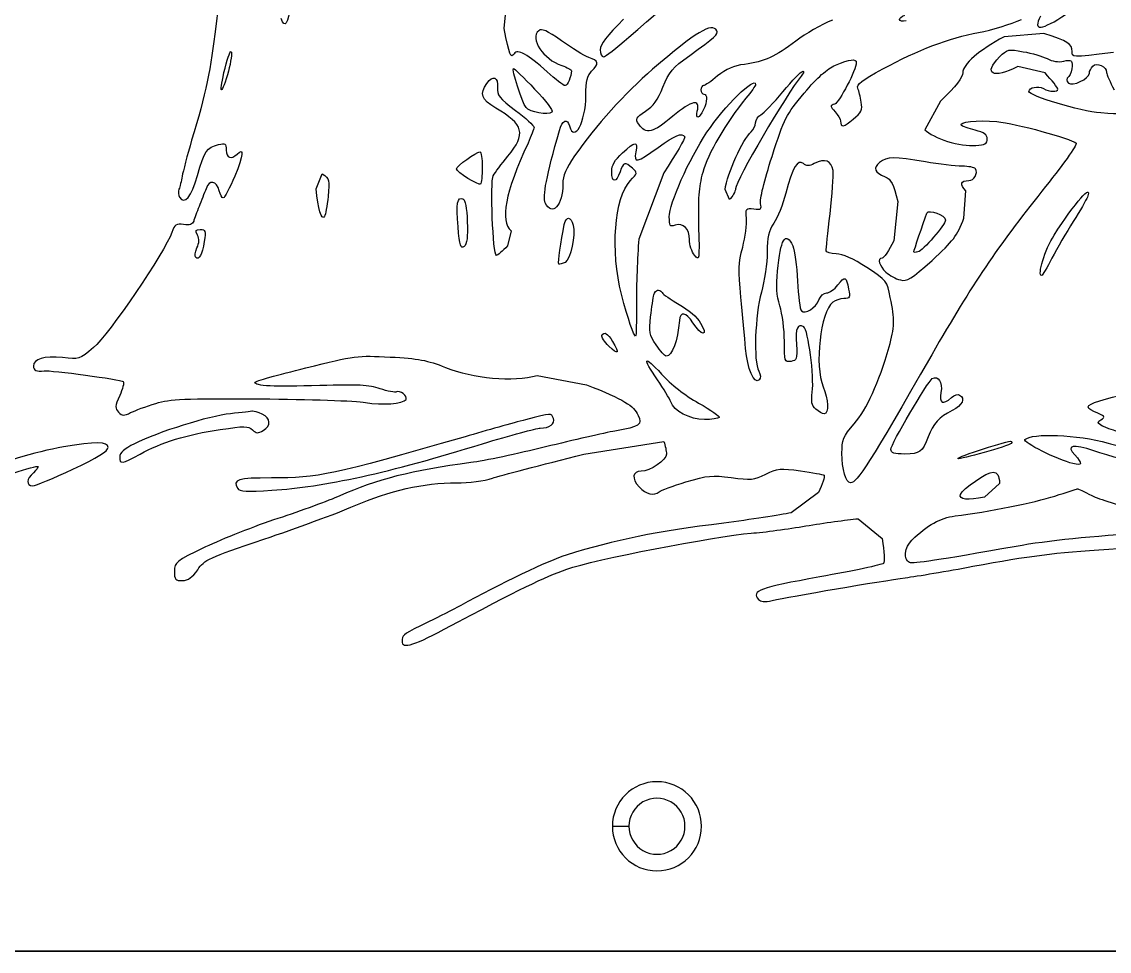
# Model space of a CAD drawing. Header units: centimetres. Extents: x 0 to 20, y 0 to 12.6.
# Drawn here: x 4.371 to 8.638, y 0.013 to 3.659 of the extents above; entities that cross this region are included whole.
import ezdxf

# ---------------------------------------------------------------- set-up
doc = ezdxf.new("R2010")
doc.units = ezdxf.units.CM
doc.layers.add('Part__Feature002', color=7, linetype='CONTINUOUS')
doc.layers.add('Sketch001', color=7, linetype='CONTINUOUS')

msp = doc.modelspace()

# ---------------------------------------------------------------- linework, layer by layer
at = {"layer": 'Part__Feature002', "color": 7}
for points in [[(6.688349, 0.503502), (6.753357, 0.503502)], [(6.688349, 0.503502), (6.753357, 0.503502)], [(0.75407, 0.013229), (19.293973, 0.013229)], [(0.75407, 0.013229), (0.75407, 0.013229), (19.293973, 0.013229)], [(19.293973, 0.013229), (0.75407, 0.013229)], [(19.293973, 0.013229), (0.75407, 0.013229)]]:
    msp.add_lwpolyline(points, dxfattribs=at)
for points in [[(6.753357, 0.503502)], [(6.753357, 0.503502)], [(6.973355, 0.503407)], [(6.973355, 0.503407)], [(6.973355, 0.503407)], [(6.973355, 0.503407)], [(7.038355, 0.503407)], [(7.038355, 0.503407)]]:
    msp.add_lwpolyline(points, close=True, dxfattribs=at)
for points in [[(6.863355, 0.67824), (6.766771, 0.67824), (6.688447, 0.599992), (6.688355, 0.503407)], [(6.863355, 0.67824), (6.766771, 0.67824), (6.688447, 0.599992), (6.688355, 0.503407)], [(7.038355, 0.503407), (7.038263, 0.599992), (6.95994, 0.67824), (6.863355, 0.67824)], [(7.038355, 0.503407), (7.038263, 0.599992), (6.95994, 0.67824), (6.863355, 0.67824)], [(6.808355, 0.59867), (6.774321, 0.57902), (6.753355, 0.542706), (6.753355, 0.503407)], [(6.808355, 0.59867), (6.774321, 0.57902), (6.753355, 0.542706), (6.753355, 0.503407)], [(6.808355, 0.59867), (6.774321, 0.57902), (6.753355, 0.542706), (6.753355, 0.503407)], [(6.808355, 0.59867), (6.774321, 0.57902), (6.753355, 0.542706), (6.753355, 0.503407)], [(6.918355, 0.59867), (6.884321, 0.61832), (6.842389, 0.61832), (6.808355, 0.59867)], [(6.918355, 0.59867), (6.884321, 0.61832), (6.842389, 0.61832), (6.808355, 0.59867)], [(6.918355, 0.59867), (6.884321, 0.61832), (6.842389, 0.61832), (6.808355, 0.59867)], [(6.918355, 0.59867), (6.884321, 0.61832), (6.842389, 0.61832), (6.808355, 0.59867)], [(6.973355, 0.503407), (6.973355, 0.542706), (6.952389, 0.57902), (6.918355, 0.59867)], [(6.973355, 0.503407), (6.973355, 0.542706), (6.952389, 0.57902), (6.918355, 0.59867)], [(6.973355, 0.503407), (6.973355, 0.542706), (6.952389, 0.57902), (6.918355, 0.59867)], [(6.973355, 0.503407), (6.973355, 0.542706), (6.952389, 0.57902), (6.918355, 0.59867)], [(6.688355, 0.503407), (6.688447, 0.406822), (6.766771, 0.328574), (6.863355, 0.328574)], [(6.688355, 0.503407), (6.688447, 0.406822), (6.766771, 0.328574), (6.863355, 0.328574)], [(6.753355, 0.503407), (6.753355, 0.464108), (6.774321, 0.427794), (6.808355, 0.408144)], [(6.753355, 0.503407), (6.753355, 0.464108), (6.774321, 0.427794), (6.808355, 0.408144)], [(6.753355, 0.503407), (6.753355, 0.464108), (6.774321, 0.427794), (6.808355, 0.408144)], [(6.753355, 0.503407), (6.753355, 0.464108), (6.774321, 0.427794), (6.808355, 0.408144)], [(6.863355, 0.328574), (6.95994, 0.328574), (7.038263, 0.406822), (7.038355, 0.503407)], [(6.863355, 0.328574), (6.95994, 0.328574), (7.038263, 0.406822), (7.038355, 0.503407)], [(6.918355, 0.408144), (6.952389, 0.427794), (6.973355, 0.464108), (6.973355, 0.503407)], [(6.918355, 0.408144), (6.952389, 0.427794), (6.973355, 0.464108), (6.973355, 0.503407)], [(6.918355, 0.408144), (6.952389, 0.427794), (6.973355, 0.464108), (6.973355, 0.503407)], [(6.918355, 0.408144), (6.952389, 0.427794), (6.973355, 0.464108), (6.973355, 0.503407)], [(6.808355, 0.408144), (6.842389, 0.388495), (6.884321, 0.388495), (6.918355, 0.408144)], [(6.808355, 0.408144), (6.842389, 0.388495), (6.884321, 0.388495), (6.918355, 0.408144)], [(6.808355, 0.408144), (6.842389, 0.388495), (6.884321, 0.388495), (6.918355, 0.408144)], [(6.808355, 0.408144), (6.842389, 0.388495), (6.884321, 0.388495), (6.918355, 0.408144)]]:
    msp.add_open_spline(points, degree=3, dxfattribs=at)
at = {"layer": 'Sketch001', "color": 7}
for points in [[(6.263794, 3.633179), (6.280727, 3.807027)], [(8.38159, 3.612859), (8.225803, 3.600441)], [(8.386105, 3.458201), (8.278861, 3.483036)], [(7.976319, 3.34757), (7.91423, 3.23581)], [(5.52663, 3.004386), (5.550336, 3.06309)], [(6.890327, 3.066476), (6.792114, 2.806833)], [(7.147714, 2.96149), (7.130781, 3.001)], [(8.067759, 2.88924), (8.075661, 2.995356)], [(7.808114, 2.953586), (7.79231, 2.800059)], [(6.290887, 2.83844), (6.277341, 2.779739)], [(6.393616, 2.271739), (6.586656, 2.235613)], [(6.576496, 1.963553), (6.890327, 2.012093)], [(8.207741, 1.848406), (8.14791, 1.794219)], [(7.496541, 1.81228), (7.389296, 1.733259)], [(7.652327, 1.709553), (7.747154, 1.631659)]]:
    msp.add_lwpolyline(points, dxfattribs=at)
for points in [[(5.185705, 3.944752), (5.169901, 3.913143), (5.154096, 3.822832), (5.132647, 3.639952)], [(6.752603, 3.598183), (6.939999, 3.765259), (7.129652, 3.905241), (7.169163, 3.905241)], [(5.426158, 3.728005), (5.41487, 3.648983), (5.403581, 3.63205), (5.388905, 3.671561)], [(7.840852, 3.66253), (7.809243, 3.655756), (7.805856, 3.674947), (7.836336, 3.685107)], [(8.368043, 3.680592), (8.336434, 3.620761), (8.37143, 3.624147), (8.469643, 3.689623)], [(5.132647, 3.639952), (5.113456, 3.476263), (5.093136, 3.375792), (5.037821, 3.19404)], [(6.303305, 3.533836), (6.289758, 3.512387), (6.284114, 3.528192), (6.263794, 3.633179)], [(6.488443, 3.584636), (6.431998, 3.624147), (6.41055, 3.634307), (6.399261, 3.624147)], [(6.732283, 3.669303), (6.666807, 3.603827), (6.640843, 3.569961), (6.640843, 3.549641)], [(7.098043, 3.624147), (7.077723, 3.656885), (7.019021, 3.620761), (6.846301, 3.472876)], [(7.551856, 3.665916), (7.510087, 3.648983), (7.444612, 3.61173), (7.408487, 3.583507)], [(8.125332, 3.617374), (8.177261, 3.626405), (8.251768, 3.650112), (8.293536, 3.668174)], [(6.399261, 3.624147), (6.363136, 3.593667), (6.417323, 3.511259), (6.489572, 3.487552)], [(6.595687, 3.519161), (6.577625, 3.525934), (6.529083, 3.555285), (6.488443, 3.584636)], [(6.653261, 3.521419), (6.660034, 3.521419), (6.70519, 3.556414), (6.752603, 3.598183)], [(6.991927, 3.527063), (7.09127, 3.598183), (7.105945, 3.610601), (7.098043, 3.624147)], [(7.749412, 3.474005), (7.887136, 3.548512), (8.010185, 3.595925), (8.125332, 3.617374)], [(8.225803, 3.600441), (8.126461, 3.547383), (8.063243, 3.492067), (8.063243, 3.45933)], [(8.492221, 3.542867), (8.492221, 3.572219), (8.475288, 3.582379), (8.38159, 3.612859)], [(5.168772, 3.477392), (5.180061, 3.523676), (5.19135, 3.55077), (5.193607, 3.539481)], [(6.433127, 3.462716), (6.356363, 3.531579), (6.315723, 3.554156), (6.303305, 3.533836)], [(6.640843, 3.549641), (6.640843, 3.533836), (6.646487, 3.521419), (6.653261, 3.521419)], [(7.408487, 3.583507), (7.328336, 3.522547), (7.285439, 3.503356), (7.206416, 3.492067)], [(8.207741, 3.521419), (8.238221, 3.551899), (8.242736, 3.553027), (8.30031, 3.541739)], [(8.30031, 3.541739), (8.334176, 3.536094), (8.375945, 3.523676), (8.394008, 3.514645)], [(8.654781, 3.538352), (8.484319, 3.518032), (8.492221, 3.518032), (8.492221, 3.542867)], [(5.193607, 3.539481), (5.195864, 3.527063), (5.189092, 3.487552), (5.177803, 3.451427)], [(6.606976, 3.464974), (6.637456, 3.495454), (6.635198, 3.505614), (6.595687, 3.519161)], [(6.886941, 3.402885), (6.910647, 3.462716), (6.923065, 3.477392), (6.991927, 3.527063)], [(7.645554, 3.498841), (7.645554, 3.470619), (7.57895, 3.344183), (7.560887, 3.336281)], [(7.564274, 3.488681), (7.61959, 3.512387), (7.645554, 3.515774), (7.645554, 3.498841)], [(8.278861, 3.483036), (8.181776, 3.433365), (8.141136, 3.454814), (8.207741, 3.521419)], [(8.394008, 3.514645), (8.414328, 3.503356), (8.439163, 3.49997), (8.459483, 3.504485)], [(8.459483, 3.504485), (8.488834, 3.511259), (8.492221, 3.509001), (8.492221, 3.485294)], [(8.573501, 3.485294), (8.589305, 3.501099), (8.627688, 3.483037), (8.627688, 3.460459)], [(5.177803, 3.451427), (5.15071, 3.361116), (5.145065, 3.376921), (5.168772, 3.477392)], [(6.34959, 3.322734), (6.334914, 3.340796), (6.290887, 3.476263), (6.299918, 3.476263)], [(6.299918, 3.476263), (6.303305, 3.476263), (6.341687, 3.440139), (6.383456, 3.394983)], [(6.503118, 3.40853), (6.496345, 3.40853), (6.464736, 3.432236), (6.433127, 3.462716)], [(6.489572, 3.487552), (6.511021, 3.480779), (6.527954, 3.470619), (6.527954, 3.467232)], [(6.527954, 3.467232), (6.526824, 3.443525), (6.51215, 3.40853), (6.503118, 3.40853)], [(6.846301, 3.472876), (6.739056, 3.379179), (6.622781, 3.251613), (6.540372, 3.13308)], [(6.584398, 3.369019), (6.584398, 3.427721), (6.588914, 3.446912), (6.606976, 3.464974)], [(7.206416, 3.492067), (7.163519, 3.486423), (7.135296, 3.474005), (7.10143, 3.446912)], [(7.357687, 3.384823), (7.394941, 3.42885), (7.428807, 3.464974), (7.435581, 3.464974)], [(7.435581, 3.464974), (7.441225, 3.464974), (7.437838, 3.455943), (7.428807, 3.445783)], [(7.441225, 3.379179), (7.493154, 3.441267), (7.530407, 3.474005), (7.564274, 3.488681)], [(7.651199, 3.39837), (7.645554, 3.413045), (7.667003, 3.429979), (7.749412, 3.474005)], [(8.063243, 3.45933), (8.063243, 3.441267), (8.03615, 3.406272), (7.976319, 3.34757)], [(8.435776, 3.394983), (8.435776, 3.400627), (8.413199, 3.42885), (8.386105, 3.458201)], [(8.477545, 3.41869), (8.492221, 3.404014), (8.559954, 3.435623), (8.559954, 3.457072)], [(8.492221, 3.485294), (8.492221, 3.470619), (8.486576, 3.452556), (8.478674, 3.444654)], [(8.559954, 3.457072), (8.559954, 3.464974), (8.565599, 3.477392), (8.573501, 3.485294)], [(8.627688, 3.460459), (8.627688, 3.452556), (8.641234, 3.422076), (8.657039, 3.392725)], [(6.231056, 3.320476), (6.173483, 3.354343), (6.16671, 3.375792), (6.196061, 3.417561)], [(6.196061, 3.417561), (6.219767, 3.451427), (6.241216, 3.442396), (6.23783, 3.400627)], [(7.10143, 3.446912), (7.076594, 3.425463), (7.051759, 3.40853), (7.046114, 3.40853)], [(7.059661, 3.22565), (7.126265, 3.32725), (7.250443, 3.448041), (7.250443, 3.413045)], [(7.428807, 3.445783), (7.374621, 3.380307), (7.171421, 3.033739), (7.171421, 3.004386)], [(8.478674, 3.444654), (8.468514, 3.434494), (8.468514, 3.427721), (8.477544, 3.41869)], [(6.23783, 3.400627), (6.235573, 3.371276), (6.244603, 3.359987), (6.307821, 3.311445)], [(6.383456, 3.394983), (6.429741, 3.34757), (6.456834, 3.310316), (6.45119, 3.304672)], [(6.818079, 3.308059), (6.849687, 3.328379), (6.866621, 3.352085), (6.886941, 3.402885)], [(7.046114, 3.40853), (7.04047, 3.40853), (7.035954, 3.400627), (7.035954, 3.391596)], [(7.035954, 3.391596), (7.035954, 3.382565), (7.041599, 3.374663), (7.047243, 3.374663)], [(7.047243, 3.374663), (7.061919, 3.374663), (7.061919, 3.348699), (7.044986, 3.312574)], [(7.250443, 3.413045), (7.250443, 3.40853), (7.23351, 3.384823), (7.212061, 3.358859)], [(7.270763, 3.294512), (7.282052, 3.300156), (7.321563, 3.341925), (7.357687, 3.384823)], [(7.31479, 3.130823), (7.363332, 3.282094), (7.370105, 3.294512), (7.441225, 3.379179)], [(7.664745, 3.344183), (7.661359, 3.364503), (7.655714, 3.38821), (7.651199, 3.39837)], [(8.322888, 3.385952), (8.322888, 3.401756), (8.357883, 3.40853), (8.379332, 3.397241)], [(8.60511, 3.301285), (8.522701, 3.308059), (8.322888, 3.36789), (8.322888, 3.385952)], [(8.379332, 3.397241), (8.404168, 3.383694), (8.435776, 3.382565), (8.435776, 3.394984)], [(6.520052, 3.250486), (6.538114, 3.181623), (6.584398, 3.26629), (6.584398, 3.369019)], [(7.021279, 3.308059), (7.034825, 3.358859), (6.99983, 3.350956), (6.925323, 3.288867)], [(7.212061, 3.358859), (7.134167, 3.262903), (7.063047, 3.140983), (7.042727, 3.067606)], [(7.560887, 3.336281), (7.541696, 3.329507), (7.541696, 3.328379), (7.562017, 3.305801)], [(7.633136, 3.27645), (7.665874, 3.303543), (7.67039, 3.313703), (7.664745, 3.344183)], [(8.729288, 3.328379), (8.690905, 3.295641), (8.687519, 3.294512), (8.60511, 3.301285)], [(6.27847, 3.131953), (6.350718, 3.220006), (6.341687, 3.25613), (6.231056, 3.320476)], [(6.307821, 3.311445), (6.348461, 3.282094), (6.381198, 3.251613), (6.381198, 3.24484)], [(6.45119, 3.304672), (6.437643, 3.291125), (6.363136, 3.304672), (6.34959, 3.322734)], [(6.792114, 3.257259), (6.777438, 3.278707), (6.779696, 3.282094), (6.818079, 3.308059)], [(6.925323, 3.288867), (6.848559, 3.222263), (6.819207, 3.21549), (6.792114, 3.257259)], [(7.044985, 3.312574), (7.029181, 3.278707), (7.013376, 3.275321), (7.021279, 3.308059)], [(7.250443, 3.262903), (7.250443, 3.274192), (7.259474, 3.288867), (7.270763, 3.294512)], [(7.562016, 3.305801), (7.573305, 3.293383), (7.583465, 3.27645), (7.583465, 3.269676)], [(6.381198, 3.24484), (6.381198, 3.239196), (6.36991, 3.210973), (6.357492, 3.182753)], [(6.480541, 3.232423), (6.49183, 3.273063), (6.51215, 3.282094), (6.520052, 3.250486)], [(7.232381, 3.226779), (7.242541, 3.23581), (7.250443, 3.251613), (7.250443, 3.262903)], [(7.583465, 3.269676), (7.583465, 3.243713), (7.597012, 3.24484), (7.633136, 3.27645)], [(8.057599, 3.252743), (8.044052, 3.26629), (8.120816, 3.275321), (8.196452, 3.267419)], [(8.111785, 3.233553), (8.085821, 3.240326), (8.062114, 3.248226), (8.057599, 3.252743)], [(8.196452, 3.267419), (8.270959, 3.260645), (8.488834, 3.200813), (8.508025, 3.182753)], [(6.425225, 2.949073), (6.413936, 2.973906), (6.429741, 3.05293), (6.480541, 3.232423)], [(6.86775, 3.165819), (6.935483, 3.21549), (6.961447, 3.22565), (6.972736, 3.207586)], [(6.972736, 3.207586), (6.974993, 3.203073), (6.937741, 3.138726), (6.890327, 3.066476)], [(6.911776, 2.893756), (6.911776, 2.946813), (6.987412, 3.117276), (7.059661, 3.22565)], [(7.130781, 3.001), (7.138683, 3.06309), (7.200772, 3.200813), (7.232381, 3.226779)], [(7.91423, 3.23581), (7.945839, 3.201943), (8.054212, 3.168076), (8.114043, 3.17372)], [(8.159199, 3.199686), (8.159199, 3.216619), (8.14791, 3.22452), (8.111785, 3.233553)], [(5.037821, 3.19404), (5.020887, 3.135339), (5.003954, 3.07212), (5.000567, 3.05293)], [(5.060398, 3.056316), (5.088621, 3.1534), (5.097652, 3.166946), (5.142807, 3.177106)], [(5.142807, 3.177106), (5.169901, 3.18388), (5.173287, 3.182753), (5.173287, 3.155659)], [(5.216185, 3.139853), (5.244407, 3.168076), (5.241021, 3.136466), (5.207154, 3.054059)], [(6.357492, 3.182753), (6.267181, 2.987453), (6.246861, 2.87908), (6.290887, 2.83844)], [(6.727767, 3.14437), (6.778567, 3.191783), (6.788727, 3.192913), (6.780825, 3.148886)], [(6.780825, 3.148886), (6.770665, 3.1026), (6.785341, 3.105986), (6.86775, 3.165819)], [(8.114043, 3.17372), (8.150168, 3.175969), (8.159199, 3.181623), (8.159199, 3.199686)], [(8.508025, 3.182753), (8.512541, 3.177106), (8.45271, 3.09244), (8.373688, 2.994226)], [(5.173287, 3.155659), (5.173287, 3.12405), (5.193607, 3.117276), (5.216185, 3.139853)], [(6.076398, 3.08228), (6.076398, 3.09244), (6.155421, 3.148886), (6.168967, 3.148886)], [(6.168967, 3.148886), (6.174612, 3.148886), (6.177998, 3.121793), (6.177998, 3.089053)], [(6.220896, 3.055186), (6.22767, 3.067606), (6.253634, 3.101473), (6.27847, 3.131953)], [(6.540372, 3.13308), (6.506505, 3.08341), (6.494087, 3.055186), (6.494087, 3.023579)], [(6.685998, 3.070993), (6.685998, 3.096956), (6.697287, 3.116146), (6.727767, 3.14437)], [(7.269634, 2.945686), (7.266247, 2.96036), (7.28431, 3.037126), (7.31479, 3.130823)], [(7.437839, 3.1026), (7.415261, 3.121793), (7.394941, 3.087926), (7.368976, 2.986326)], [(7.554114, 3.075506), (7.54847, 3.11389), (7.521376, 3.125179), (7.480736, 3.1026)], [(7.916488, 3.109373), (7.793439, 3.130823), (7.766345, 3.130823), (7.736994, 3.107124)], [(6.171225, 3.02245), (6.164452, 3.014546), (6.076398, 3.069863), (6.076398, 3.08228)], [(6.177998, 3.089053), (6.177998, 3.055186), (6.174612, 3.025836), (6.171225, 3.02245)], [(6.767278, 3.084539), (6.737927, 3.110503), (6.732283, 3.109373), (6.718736, 3.069863)], [(6.758247, 3.034866), (6.787598, 3.065346), (6.787598, 3.066476), (6.767278, 3.084539)], [(7.480736, 3.1026), (7.460416, 3.09244), (7.451385, 3.09244), (7.437839, 3.1026)], [(7.542825, 2.906173), (7.550727, 2.98068), (7.556372, 3.056316), (7.554114, 3.075506)], [(7.736994, 3.107116), (7.71103, 3.084539), (7.716674, 3.069863), (7.758443, 3.050673)], [(8.059856, 3.09244), (8.033892, 3.09244), (7.969545, 3.100343), (7.916488, 3.109373)], [(8.112914, 3.08228), (8.109528, 3.087926), (8.085821, 3.09244), (8.059856, 3.09244)], [(8.08695, 3.035996), (8.10727, 3.035996), (8.124203, 3.065346), (8.112914, 3.08228)], [(5.000567, 3.05293), (4.997181, 3.034866), (4.991536, 3.01116), (4.98815, 3.00213)], [(4.990407, 2.97052), (5.010727, 2.94004), (5.035563, 2.971657), (5.060398, 3.056316)], [(5.146194, 2.995356), (5.136034, 3.035996), (5.106683, 3.04164), (5.094265, 3.004386)], [(5.207154, 3.054059), (5.186834, 3.006646), (5.167643, 2.968263), (5.161998, 2.968263)], [(5.550336, 3.06309), (5.578558, 3.04277), (5.579687, 3.038253), (5.572914, 2.973906)], [(6.233314, 2.742486), (6.219767, 2.742486), (6.208478, 3.03148), (6.220896, 3.055186)], [(6.724381, 2.590086), (6.680354, 2.759419), (6.696158, 2.969393), (6.758247, 3.034866)], [(6.718736, 3.069863), (6.702932, 3.025836), (6.685998, 3.026966), (6.685998, 3.071001)], [(7.042727, 3.067606), (7.026923, 3.010033), (7.023536, 2.96149), (7.026923, 2.855373)], [(7.758443, 3.050673), (7.78215, 3.040513), (7.791181, 3.024706), (7.808114, 2.953586)], [(8.075661, 2.995356), (8.050637, 3.02245), (8.0544, 3.035996), (8.08695, 3.035996)], [(8.421101, 2.821506), (8.504639, 2.95133), (8.573501, 3.030353), (8.552052, 2.97165)], [(4.98815, 3.00213), (4.984763, 2.993099), (4.985893, 2.978423), (4.990407, 2.97052)], [(5.094265, 3.004386), (5.087492, 2.987453), (5.075074, 2.955846), (5.067172, 2.934396)], [(5.161998, 2.968263), (5.157483, 2.968263), (5.149581, 2.98068), (5.146194, 2.995356)], [(5.559367, 2.896013), (5.548078, 2.876823), (5.533403, 2.925366), (5.52663, 3.004386)], [(6.494087, 3.023579), (6.494087, 2.938913), (6.45119, 2.892626), (6.425225, 2.949073)], [(7.171421, 3.004386), (7.171421, 2.993099), (7.160132, 2.973906), (7.147714, 2.96149)], [(8.373688, 2.994226), (8.199839, 2.77748), (8.103883, 2.63524), (7.941323, 2.353019)], [(5.572914, 2.973906), (5.569527, 2.936653), (5.562754, 2.901659), (5.559367, 2.896013)], [(6.083172, 2.855373), (6.07527, 2.946813), (6.079785, 2.972779), (6.102363, 2.964876)], [(6.102363, 2.964876), (6.110265, 2.962627), (6.117038, 2.927623), (6.119296, 2.875693)], [(7.24367, 2.925366), (7.271892, 2.921979), (7.275279, 2.924228), (7.269634, 2.945686)], [(7.368976, 2.986326), (7.357687, 2.942299), (7.336239, 2.89037), (7.321563, 2.86892)], [(8.552052, 2.97165), (8.547536, 2.96036), (8.522701, 2.917463), (8.496736, 2.875693)], [(5.067172, 2.934396), (5.058141, 2.912946), (5.047981, 2.886983), (5.045723, 2.876823)], [(7.214319, 2.888113), (7.210932, 2.926493), (7.212062, 2.928753), (7.24367, 2.925366)], [(7.527021, 2.760546), (7.527021, 2.766193), (7.533794, 2.831666), (7.542825, 2.906173)], [(7.871332, 2.75716), (7.871332, 2.760546), (7.907456, 2.867793), (7.922132, 2.908433)], [(7.922132, 2.908433), (7.927776, 2.925366), (7.99551, 2.901659), (7.99551, 2.881339)], [(5.006212, 2.864406), (4.976861, 2.867793), (4.971216, 2.864406), (4.959927, 2.832796)], [(5.045723, 2.876823), (5.041207, 2.864406), (5.029918, 2.85989), (5.006212, 2.864406)], [(6.119296, 2.875693), (6.121553, 2.813606), (6.118167, 2.78764), (6.106878, 2.77748)], [(6.478283, 2.708619), (6.473767, 2.714263), (6.486185, 2.7978), (6.499732, 2.864406)], [(6.499732, 2.864406), (6.507634, 2.897143), (6.525696, 2.896013), (6.534727, 2.861019)], [(6.534727, 2.861019), (6.544887, 2.820379), (6.525696, 2.730066), (6.503118, 2.715393)], [(6.934354, 2.861019), (6.914034, 2.854246), (6.911776, 2.85877), (6.911776, 2.893756)], [(6.990799, 2.804573), (6.990799, 2.847473), (6.967092, 2.871179), (6.934354, 2.861019)], [(7.199643, 2.775223), (7.209803, 2.814733), (7.216576, 2.865533), (7.214319, 2.888113)], [(7.321563, 2.86892), (7.301243, 2.837313), (7.295599, 2.814733), (7.295599, 2.754903)], [(7.99551, 2.881339), (7.99551, 2.863276), (7.906328, 2.760546), (7.887136, 2.756033)], [(7.942452, 2.723293), (8.02599, 2.79893), (8.040665, 2.81812), (8.067759, 2.88924)], [(8.496736, 2.875693), (8.469643, 2.833926), (8.43239, 2.769579), (8.413199, 2.732326)], [(4.959927, 2.832796), (4.935092, 2.75829), (4.710443, 2.429783), (4.65287, 2.38124)], [(5.060398, 2.822636), (5.050238, 2.840699), (5.052496, 2.844086), (5.071687, 2.844086)], [(5.058141, 2.771836), (5.068301, 2.792156), (5.068301, 2.806833), (5.060398, 2.822636)], [(5.071687, 2.844086), (5.092007, 2.844086), (5.094265, 2.83957), (5.087492, 2.796673)], [(6.106878, 2.77748), (6.093332, 2.76732), (6.088816, 2.778617), (6.083172, 2.855373)], [(7.026923, 2.855373), (7.03031, 2.723293), (7.02918, 2.719906), (7.011119, 2.743613)], [(7.336239, 2.680396), (7.347527, 2.806833), (7.368976, 2.840699), (7.39607, 2.779739)], [(8.372559, 2.663463), (8.354496, 2.663463), (8.386105, 2.76732), (8.421101, 2.821506)], [(5.087492, 2.796673), (5.07959, 2.745873), (5.066043, 2.722166), (5.053625, 2.734583)], [(6.277341, 2.779739), (6.25815, 2.759419), (6.23783, 2.742486), (6.233314, 2.742486)], [(6.792114, 2.806833), (6.78647, 2.73684), (6.781954, 2.622823), (6.783083, 2.55396)], [(7.011119, 2.743613), (6.99983, 2.756033), (6.990799, 2.784253), (6.990799, 2.804573)], [(7.19287, 2.578796), (7.181581, 2.68604), (7.18271, 2.713133), (7.199643, 2.775223)], [(7.39607, 2.779739), (7.403972, 2.762806), (7.411874, 2.701846), (7.415261, 2.642013)], [(7.79231, 2.800059), (7.774247, 2.761676), (7.752799, 2.731196), (7.747154, 2.731196)], [(5.053625, 2.734583), (5.04911, 2.739099), (5.051368, 2.754903), (5.058141, 2.771836)], [(7.295599, 2.754903), (7.295599, 2.713133), (7.285439, 2.643143), (7.273021, 2.597986)], [(7.566532, 2.749259), (7.545083, 2.750397), (7.527021, 2.754903), (7.527021, 2.760546)], [(7.686194, 2.695073), (7.633136, 2.730066), (7.592496, 2.74813), (7.566532, 2.749259)], [(7.747154, 2.731196), (7.726834, 2.731196), (7.734736, 2.701846), (7.76183, 2.67701)], [(7.887136, 2.756033), (7.878105, 2.753784), (7.871332, 2.753784), (7.871332, 2.75717)], [(8.413199, 2.732326), (8.394008, 2.693943), (8.375945, 2.663463), (8.372559, 2.663463)], [(6.503118, 2.715393), (6.492958, 2.709746), (6.48167, 2.70636), (6.478283, 2.708619)], [(7.778763, 2.577666), (7.766345, 2.642013), (7.765216, 2.644273), (7.686194, 2.695073)], [(7.818274, 2.64653), (7.845368, 2.639756), (7.860043, 2.648778), (7.942452, 2.723293)], [(7.34527, 2.54493), (7.332852, 2.58557), (7.330594, 2.622823), (7.336239, 2.680396)], [(7.573305, 2.627339), (7.601527, 2.662333), (7.606043, 2.660076), (7.615074, 2.610406)], [(7.76183, 2.67701), (7.775376, 2.664593), (7.800212, 2.649916), (7.818274, 2.64653)], [(6.850816, 2.587826), (6.85759, 2.609276), (6.872265, 2.612663), (6.883554, 2.596859)], [(7.415261, 2.642013), (7.417518, 2.583313), (7.424292, 2.530253), (7.429936, 2.52461)], [(7.529279, 2.59573), (7.539439, 2.59573), (7.559759, 2.609276), (7.573305, 2.627339)], [(7.615074, 2.610406), (7.621847, 2.577666), (7.61959, 2.573153), (7.597012, 2.573153)], [(6.779696, 2.426396), (6.771794, 2.426396), (6.750345, 2.490743), (6.724381, 2.590086)], [(6.838399, 2.502033), (6.842914, 2.538156), (6.848559, 2.576539), (6.850816, 2.587826)], [(6.883554, 2.596859), (6.886941, 2.590086), (6.917421, 2.569766), (6.950159, 2.550573)], [(7.210932, 2.377853), (7.207545, 2.419623), (7.199643, 2.511063), (7.19287, 2.578796)], [(7.273021, 2.597986), (7.248185, 2.507676), (7.241412, 2.328183), (7.262861, 2.288673)], [(7.429936, 2.52461), (7.444612, 2.509933), (7.486381, 2.535899), (7.498799, 2.568636)], [(7.498799, 2.568636), (7.504443, 2.583313), (7.51799, 2.59573), (7.529279, 2.59573)], [(7.597012, 2.573153), (7.582336, 2.573153), (7.563145, 2.566379), (7.552985, 2.559606)], [(7.774247, 2.383499), (7.795696, 2.459133), (7.796825, 2.491873), (7.778763, 2.577666)], [(6.783083, 2.55396), (6.783083, 2.48397), (6.781953, 2.426396), (6.779696, 2.426396)], [(6.950159, 2.550573), (6.986283, 2.530253), (7.021279, 2.499773), (7.034825, 2.477196)], [(7.004345, 2.478326), (6.977252, 2.520093), (6.954674, 2.52461), (6.951287, 2.487356)], [(7.363332, 2.406076), (7.363332, 2.451233), (7.35543, 2.51445), (7.34527, 2.54493)], [(7.552985, 2.559606), (7.504443, 2.520093), (7.480736, 2.31125), (7.515732, 2.226583)], [(6.859847, 2.3914), (6.833883, 2.430913), (6.831625, 2.44333), (6.838399, 2.502033)], [(6.951287, 2.487356), (6.944514, 2.407206), (6.923065, 2.347373), (6.899359, 2.347373)], [(7.034825, 2.477196), (7.066434, 2.424139), (7.038212, 2.425266), (7.004345, 2.478334)], [(7.438967, 2.46252), (7.415261, 2.477196), (7.40623, 2.458006), (7.410745, 2.393659)], [(6.647616, 2.428653), (6.657776, 2.444459), (6.669065, 2.438813), (6.689385, 2.404946)], [(7.472834, 2.206263), (7.480736, 2.264966), (7.45703, 2.451233), (7.438967, 2.46252)], [(6.67471, 2.386886), (6.656647, 2.403819), (6.64423, 2.42301), (6.647616, 2.428653)], [(6.689385, 2.404946), (6.717796, 2.356593), (6.712904, 2.350573), (6.67471, 2.386886)], [(6.899359, 2.347373), (6.893714, 2.347373), (6.876781, 2.367693), (6.859847, 2.3914)], [(7.389296, 2.327053), (7.364461, 2.323666), (7.363332, 2.327053), (7.363332, 2.406076)], [(7.410745, 2.393659), (7.414132, 2.334956), (7.411875, 2.33044), (7.389296, 2.327053)], [(4.53095, 2.34173), (4.45983, 2.349633), (4.416932, 2.337213), (4.416932, 2.307863)], [(4.65287, 2.38124), (4.597554, 2.334956), (4.596425, 2.333826), (4.53095, 2.34173)], [(5.48599, 2.30109), (5.67903, 2.349633), (5.688061, 2.35076), (5.816754, 2.343986)], [(6.865492, 2.254806), (6.803403, 2.342859), (6.811305, 2.354146), (6.881296, 2.277383)], [(7.26399, 2.254806), (7.244799, 2.235613), (7.217705, 2.297703), (7.210932, 2.377853)], [(7.941323, 2.353019), (7.697483, 1.927426), (7.648941, 1.850663), (7.622976, 1.850663)], [(7.637652, 2.082086), (7.686194, 2.13853), (7.733607, 2.242386), (7.774247, 2.383499)], [(4.416932, 2.307863), (4.416932, 2.292059), (4.42935, 2.286413), (4.458701, 2.2898)], [(5.816754, 2.343986), (5.926256, 2.338343), (5.962381, 2.33157), (6.033501, 2.303346)], [(4.458701, 2.2898), (4.484665, 2.293186), (4.761243, 2.255933), (4.769145, 2.248033)], [(5.286176, 2.244646), (5.286176, 2.24916), (5.375358, 2.273996), (5.48599, 2.30109)], [(6.033501, 2.303346), (6.141874, 2.26045), (6.29879, 2.245773), (6.393616, 2.271739)], [(6.881296, 2.277383), (6.917421, 2.236743), (6.972736, 2.193846), (7.026923, 2.163366)], [(7.262861, 2.288673), (7.270763, 2.273996), (7.270763, 2.261579), (7.263991, 2.254806)], [(7.943581, 2.25932), (7.966159, 2.273996), (7.98535, 2.244646), (7.977448, 2.205133)], [(4.769145, 2.248033), (4.773661, 2.243516), (4.766888, 2.21868), (4.755598, 2.192716)], [(5.541305, 2.232226), (5.359554, 2.226583), (5.286176, 2.229977), (5.286176, 2.244646)], [(5.777243, 2.21981), (5.733216, 2.234486), (5.690318, 2.236743), (5.541305, 2.232226)], [(5.84159, 2.207393), (5.835945, 2.204006), (5.806594, 2.209642), (5.777243, 2.21981)], [(6.586656, 2.235613), (6.73567, 2.175783), (6.771794, 2.154333), (6.789856, 2.114823)], [(6.917421, 2.16788), (6.912905, 2.181426), (6.889199, 2.21981), (6.865492, 2.254806)], [(7.515732, 2.226583), (7.536052, 2.17917), (7.53831, 2.121596), (7.519119, 2.121596)], [(7.781021, 1.981613), (7.781021, 2.001933), (7.92439, 2.246903), (7.943581, 2.25932)], [(4.755598, 2.192716), (4.736407, 2.149819), (4.736407, 2.143046), (4.751083, 2.12724)], [(4.89671, 2.162236), (4.956541, 2.180299), (5.003954, 2.181426), (5.308754, 2.180299)], [(5.308754, 2.180299), (5.498407, 2.17805), (5.682416, 2.172396), (5.71967, 2.165623)], [(5.71967, 2.165623), (5.785145, 2.154333), (5.867554, 2.159979), (5.878843, 2.17804)], [(5.878843, 2.17804), (5.886745, 2.190459), (5.854007, 2.215293), (5.84159, 2.207393)], [(7.486381, 2.139659), (7.470576, 2.154333), (7.46719, 2.16901), (7.472834, 2.206263)], [(7.977448, 2.205133), (7.969545, 2.162236), (7.98535, 2.154333), (8.019216, 2.184813)], [(8.019216, 2.184813), (8.030505, 2.194973), (8.045181, 2.19949), (8.050825, 2.194973)], [(8.050825, 2.194973), (8.074532, 2.180299), (8.062114, 2.155463), (8.021474, 2.134013)], [(8.578016, 2.130626), (8.538505, 2.14869), (8.547536, 2.156593), (8.627688, 2.180299)], [(8.627688, 2.180299), (8.754123, 2.217553), (8.826372, 2.216423), (8.780088, 2.17805)], [(4.798496, 2.126113), (4.81543, 2.134013), (4.859456, 2.150946), (4.89671, 2.162236)], [(7.049501, 2.099019), (6.991927, 2.099019), (6.92871, 2.132886), (6.917421, 2.16788)], [(7.026923, 2.163366), (7.075465, 2.136273), (7.11159, 2.110306), (7.107074, 2.10692)], [(7.519119, 2.121596), (7.512345, 2.121596), (7.49767, 2.129499), (7.486381, 2.139659)], [(8.021474, 2.134013), (7.969545, 2.10805), (7.948096, 2.083213), (7.927776, 2.031286)], [(4.751083, 2.12724), (4.765758, 2.112566), (4.772532, 2.112566), (4.798496, 2.126102)], [(5.190221, 2.121596), (5.104425, 2.112566), (4.90687, 2.050476), (4.813172, 2.004193)], [(5.277145, 2.131756), (5.27263, 2.130618), (5.234247, 2.126113), (5.190221, 2.121596)], [(5.314398, 2.119339), (5.298594, 2.12724), (5.281661, 2.131756), (5.277145, 2.131756)], [(5.318914, 2.05612), (5.350523, 2.075313), (5.348265, 2.103533), (5.314398, 2.119339)], [(6.347332, 2.09789), (6.301047, 2.085473), (6.193803, 2.05612), (6.110265, 2.031286)], [(6.456834, 2.103533), (6.447803, 2.124983), (6.452318, 2.124983), (6.347332, 2.09789)], [(6.404905, 2.065153), (6.442158, 2.065153), (6.464736, 2.082086), (6.456834, 2.103533)], [(6.789856, 2.114823), (6.80679, 2.078699), (6.79663, 2.070796), (6.698416, 2.053863)], [(7.107074, 2.10692), (7.103687, 2.102406), (7.077723, 2.099019), (7.049501, 2.099019)], [(8.60511, 2.09789), (8.623172, 2.110306), (8.623172, 2.111436), (8.578016, 2.130626)], [(8.60511, 2.07644), (8.590434, 2.0866), (8.590434, 2.088859), (8.60511, 2.09789)], [(4.83575, 1.963553), (4.91703, 2.008706), (5.019758, 2.040316), (5.149581, 2.059506)], [(5.149581, 2.059506), (5.245536, 2.074183), (5.259083, 2.074183), (5.276016, 2.058369)], [(5.276016, 2.058379), (5.291821, 2.043703), (5.298594, 2.043703), (5.318914, 2.05613)], [(6.179127, 2.004193), (6.28863, 2.036929), (6.39023, 2.065153), (6.404905, 2.065153)], [(6.698416, 2.053863), (6.657776, 2.04596), (6.534727, 2.017739), (6.426354, 1.991773)], [(7.58911, 1.966939), (7.58911, 2.019996), (7.593625, 2.031286), (7.637652, 2.082086)], [(8.965225, 1.959036), (8.841048, 1.991773), (8.628816, 2.061766), (8.60511, 2.07644)], [(4.710443, 1.989516), (4.710443, 2.013223), (4.658514, 2.013223), (4.535465, 1.991765)], [(6.110265, 2.031286), (5.585332, 1.880013), (5.534532, 1.869853), (5.351652, 1.869853)], [(6.890327, 2.012093), (6.895972, 1.997419), (6.900487, 1.97484), (6.900487, 1.963553)], [(7.927776, 2.031286), (7.90407, 1.970326), (7.895039, 1.963553), (7.836336, 1.963553)], [(8.044052, 1.945489), (8.037279, 1.952263), (8.247252, 2.018866), (8.254025, 2.013223)], [(8.254025, 2.00532), (8.242736, 1.99516), (8.048568, 1.939846), (8.044052, 1.945489)], [(8.254025, 2.013223), (8.256282, 2.010974), (8.256282, 2.006449), (8.254025, 2.00532)], [(8.495608, 1.926299), (8.434648, 1.940973), (8.296923, 2.009836), (8.307083, 2.019996)], [(8.307083, 2.019996), (8.335305, 2.047089), (8.511412, 2.040316), (8.633332, 2.006449)], [(8.633332, 2.006449), (8.677359, 1.99516), (8.784603, 1.965809), (8.873785, 1.943233)], [(4.535465, 1.991773), (4.425963, 1.972583), (4.257758, 1.921783), (4.237438, 1.901463)], [(4.57159, 1.90372), (4.669803, 1.950006), (4.709314, 1.97484), (4.710443, 1.989516)], [(4.813172, 2.004193), (4.773661, 1.983873), (4.755598, 1.968066), (4.755598, 1.952263)], [(4.755598, 1.952263), (4.755598, 1.922913), (4.763501, 1.92404), (4.83575, 1.963553)], [(5.352781, 1.821313), (5.554852, 1.833729), (5.812238, 1.890173), (6.179127, 2.004193)], [(6.426354, 1.991773), (6.317981, 1.96468), (6.185901, 1.936459), (6.132843, 1.929686)], [(6.21751, 1.868726), (6.249118, 1.878886), (6.41055, 1.920653), (6.576496, 1.963553)], [(6.900487, 1.963553), (6.900487, 1.939846), (6.836141, 1.895819), (6.801145, 1.895819)], [(7.622976, 1.850663), (7.603785, 1.850663), (7.58911, 1.90372), (7.58911, 1.966939)], [(7.836336, 1.963553), (7.793439, 1.963553), (7.781021, 1.968066), (7.781021, 1.981613)], [(8.578016, 1.975969), (8.495608, 2.004193), (8.466256, 1.997419), (8.502381, 1.960166)], [(9.004737, 1.875499), (8.968612, 1.872113), (8.693163, 1.936459), (8.578016, 1.975969)], [(6.132843, 1.929686), (5.905936, 1.900333), (5.759181, 1.86308), (5.619198, 1.799863)], [(8.502381, 1.960166), (8.53399, 1.925169), (8.532861, 1.916139), (8.495608, 1.926299)], [(4.33791, 1.889046), (4.389838, 1.905979), (4.432736, 1.917266), (4.434994, 1.915009)], [(4.416932, 1.890173), (4.38871, 1.865339), (4.387581, 1.839373), (4.414675, 1.839373)], [(4.414674, 1.839373), (4.424834, 1.839373), (4.495954, 1.868726), (4.57159, 1.90372)], [(4.434994, 1.915009), (4.437251, 1.912761), (4.42935, 1.901463), (4.416932, 1.890173)], [(6.801145, 1.895819), (6.767278, 1.895819), (6.762763, 1.867596), (6.793243, 1.834859)], [(6.977252, 1.854049), (7.061919, 1.880013), (7.078852, 1.881143), (7.154487, 1.870983)], [(7.154487, 1.870983), (7.231252, 1.860823), (7.24367, 1.861953), (7.289954, 1.884529)], [(7.289954, 1.884529), (7.336239, 1.907106), (7.348656, 1.908236), (7.42655, 1.898076)], [(7.42655, 1.898076), (7.473963, 1.891303), (7.514603, 1.8834), (7.519119, 1.880013)], [(7.519119, 1.880013), (7.522505, 1.875499), (7.512345, 1.845019), (7.496541, 1.81228)], [(8.054212, 1.804379), (8.062114, 1.826956), (8.160328, 1.894689), (8.181776, 1.892433)], [(8.181776, 1.892433), (8.19871, 1.891295), (8.205483, 1.880013), (8.207741, 1.848406)], [(5.351652, 1.869853), (5.218443, 1.869853), (5.196994, 1.86308), (5.218443, 1.828086)], [(5.675643, 1.760353), (5.813556, 1.820371), (5.947517, 1.850474), (6.077527, 1.850663)], [(6.077527, 1.850663), (6.123812, 1.850663), (6.18703, 1.858566), (6.21751, 1.868726)], [(6.793243, 1.834859), (6.820336, 1.805506), (6.853074, 1.797606), (6.872265, 1.815666)], [(6.872265, 1.815666), (6.879039, 1.821313), (6.925323, 1.838246), (6.977252, 1.854049)], [(5.218443, 1.828086), (5.225216, 1.816796), (5.254567, 1.814539), (5.352781, 1.821313)], [(5.619198, 1.799863), (5.576301, 1.780673), (5.466798, 1.740033), (5.376487, 1.71068)], [(8.032763, 1.72084), (8.162585, 1.736646), (8.344336, 1.772769), (8.424488, 1.798733)], [(8.14791, 1.794219), (8.084692, 1.780673), (8.04631, 1.785186), (8.054212, 1.804379)], [(8.424488, 1.798733), (8.470772, 1.813409), (8.510283, 1.826956), (8.512541, 1.826956)], [(8.512541, 1.826956), (8.513671, 1.828094), (8.539634, 1.815666), (8.568985, 1.800993)], [(8.568985, 1.800993), (8.598336, 1.786316), (8.680745, 1.760353), (8.751865, 1.743419)], [(5.321172, 1.6294), (5.447607, 1.672299), (5.60791, 1.731), (5.675643, 1.760353)], [(5.376487, 1.71068), (5.286176, 1.681329), (5.158612, 1.630529), (5.092007, 1.59892)], [(7.389296, 1.733259), (7.347527, 1.724226), (7.228994, 1.706166), (7.126265, 1.692619)], [(7.447999, 1.681329), (7.516861, 1.692619), (7.608301, 1.706166), (7.652327, 1.709553)], [(7.86343, 1.626013), (7.92439, 1.685846), (7.97519, 1.712939), (8.032763, 1.72084)], [(7.126265, 1.692619), (6.85759, 1.658753), (6.704061, 1.628273), (6.507634, 1.567313)], [(7.23351, 1.653106), (7.283181, 1.656493), (7.380265, 1.67004), (7.447999, 1.681329)], [(5.061527, 1.509739), (5.088621, 1.549249), (5.102167, 1.556023), (5.321172, 1.6294)], [(6.509892, 1.511996), (6.614878, 1.549249), (7.086754, 1.640689), (7.23351, 1.653106)], [(7.747154, 1.631659), (7.756185, 1.579729), (7.757314, 1.540219), (7.75167, 1.534573)], [(7.854399, 1.53796), (7.829563, 1.54812), (7.834079, 1.597793), (7.86343, 1.626013)], [(8.794763, 1.654236), (8.565599, 1.640689), (8.398523, 1.623756), (8.272088, 1.601179)], [(5.092007, 1.59892), (4.974603, 1.542476), (4.970087, 1.539089), (4.970087, 1.504093)], [(8.272088, 1.601179), (7.959385, 1.545863), (7.871332, 1.532316), (7.854399, 1.53796)], [(8.102754, 1.523286), (8.329661, 1.565053), (8.419972, 1.576343), (8.636719, 1.591019)], [(8.636719, 1.591019), (8.829759, 1.603436), (8.917812, 1.595533), (9.06231, 1.551506)], [(6.507634, 1.567313), (6.443287, 1.54812), (6.242345, 1.452166), (6.093332, 1.369756)], [(4.970087, 1.504093), (4.970087, 1.471356), (4.973474, 1.46684), (5.001696, 1.46684)], [(5.001696, 1.46684), (5.024274, 1.467977), (5.040078, 1.479259), (5.061527, 1.509739)], [(6.027856, 1.276059), (6.334914, 1.438619), (6.417323, 1.479259), (6.509892, 1.511996)], [(7.75167, 1.534573), (7.746025, 1.528929), (7.633136, 1.505223), (7.502185, 1.481516)], [(7.837465, 1.478129), (7.88375, 1.484903), (8.003412, 1.504093), (8.102754, 1.523286)], [(7.502185, 1.481516), (7.262861, 1.438619), (7.23351, 1.427329), (7.261732, 1.393463)], [(7.315919, 1.388946), (7.383652, 1.404753), (7.744896, 1.465713), (7.837465, 1.478129)], [(6.093332, 1.369756), (6.062852, 1.352823), (6.006407, 1.3246), (5.969154, 1.306539)], [(7.261732, 1.393463), (7.269634, 1.383303), (7.285439, 1.382173), (7.315919, 1.388946)], [(5.969154, 1.306539), (5.868683, 1.256866), (5.867554, 1.256866), (5.864167, 1.236546)], [(5.864167, 1.236546), (5.856265, 1.197036), (5.899163, 1.207196), (6.027856, 1.276059)]]:
    msp.add_open_spline(points, degree=3, dxfattribs=at)

doc.saveas('drawing.dxf')
